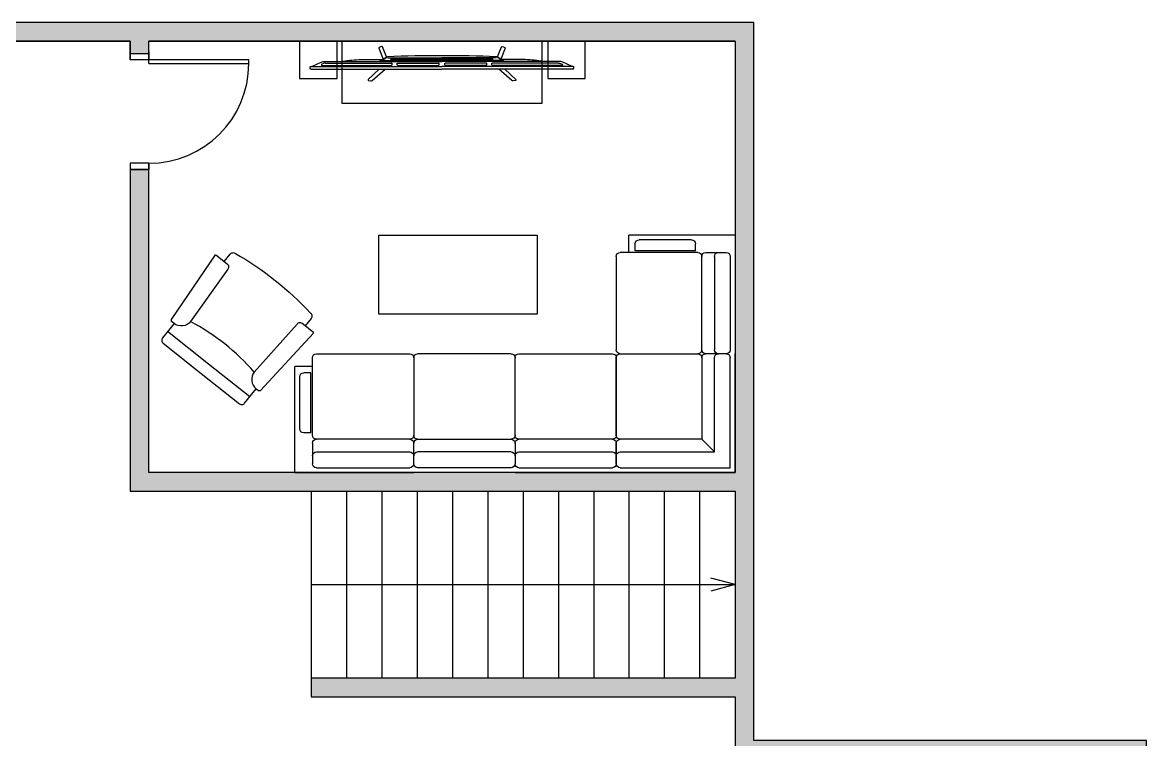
# Model space of a CAD drawing. Header units: centimetres. Extents: x 120 to 1760, y -2 to 1568.
# Drawn here: x 859 to 1760, y 993 to 1568 of the extents above; entities that cross this region are included whole.
import ezdxf

# ---------------------------------------------------------------- set-up
doc = ezdxf.new("R2010")
doc.units = ezdxf.units.CM
doc.header["$MEASUREMENT"] = 0
for name, color, linetype in [('Furniture', 130, 'Continuous'), ('hatches', 166, 'Continuous'), ('WIndows', 161, 'Continuous')]:
    doc.layers.add(name, color=color, linetype=linetype)

# ---------------------------------------------------------------- blocks, each defined once
blk = doc.blocks.new('ММГ12')
for p, q in [((-2780, 0), (-2030, 0)), ((-2780, 0), (-2780, -670)), ((-1390, 0), (-2030, 0)), ((-1390, 0), (-750, 0)), ((-750, 0), (0, 0)), ((0, 0), (0, -750)), ((-2670, -185), (-2670, -55)), ((-2645, -30), (-2055, -30)), ((-2030, -55), (-2030, -185)), ((-2030, -55), (-2030, -185)), ((-1415, -30), (-2005, -30)), ((-1390, -185), (-1390, -55)), ((-1390, -185), (-1390, -55)), ((-1365, -30), (-775, -30)), ((-750, -55), (-750, -185)), ((-750, -185), (-750, -55)), ((-725, -30), (-30, -30)), ((-30, -30), (-30, -725)), ((-2645, -130), (-2055, -130)), ((-1415, -130), (-2005, -130)), ((-1365, -130), (-775, -130)), ((-725, -130), (-135, -130)), ((-210, -210), (-132.5, -132.5)), ((-135, -130), (-135, -130)), ((-130, -135), (-130, -725)), ((-2055, -210), (-2645, -210)), ((-2005, -210), (-1415, -210)), ((-775, -210), (-1365, -210)), ((-210, -210), (-725, -210)), ((-210, -725), (-210, -210)), ((-2750, -275), (-2750, -605)), ((-2680, -250), (-2725, -250)), ((-2680, -250), (-2680, -630)), ((-2670, -235), (-2670, -725)), ((-2030, -725), (-2030, -235)), ((-2030, -725), (-2030, -235)), ((-1390, -235), (-1390, -725)), ((-1390, -235), (-1390, -725)), ((-750, -235), (-750, -725)), ((-750, -725), (-750, -235)), ((-2680, -630), (-2725, -630)), ((-2670, -670), (-2780, -670)), ((-2645, -750), (-2055, -750)), ((-1415, -750), (-2005, -750)), ((-1365, -750), (-775, -750)), ((-750, -1365), (-750, -775)), ((-725, -750), (-235, -750)), ((-725, -750), (-235, -750)), ((-210, -775), (-210, -1365)), ((-55, -750), (-185, -750)), ((-55, -750), (-185, -750)), ((-130, -1365), (-130, -775)), ((-30, -1365), (-30, -775)), ((0, -1500), (0, -750)), ((-1250, -1000), (-2250, -1000)), ((-2250, -1000), (-2250, -1500)), ((-1250, -1500), (-1250, -1000)), ((-235, -1390), (-725, -1390)), ((-670, -1390), (-670, -1500)), ((-630, -1400), (-630, -1445)), ((-250, -1400), (-630, -1400)), ((-250, -1400), (-250, -1445)), ((-185, -1390), (-55, -1390)), ((-275, -1470), (-605, -1470)), ((-2250, -1500), (-1250, -1500)), ((0, -1500), (-670, -1500))]:
    blk.add_line(p, q)
for centre, start, end in [((-2645, -55), 90, 180), ((-2055, -55), 0, 90), ((-2005, -55), 90, 180), ((-1415, -55), 0, 90), ((-1365, -55), 90, 180), ((-775, -55), 0, 90), ((-725, -55), 90, 180), ((-2645, -105), 180, 270), ((-2055, -105), 270, 0), ((-2005, -105), 180, 270), ((-1415, -105), 270, 0), ((-1365, -105), 180, 270), ((-775, -105), 270, 0), ((-725, -105), 180, 270), ((-135, -105), 270, 283.05194), ((-105, -135), 166.94806, 180), ((-2645, -185), 180, 270), ((-2645, -235), 90, 180), ((-2055, -185), 270, 0), ((-2055, -235), 0, 90), ((-2005, -185), 180, 270), ((-2005, -235), 90, 180), ((-1415, -185), 270, 0), ((-1415, -235), 0, 90), ((-1365, -185), 180, 270), ((-1365, -235), 90, 180), ((-775, -185), 270, 0), ((-775, -235), 0, 90), ((-725, -185), 180, 270), ((-725, -235), 90, 180), ((-2725, -275), 90, 180), ((-2725, -605), 180, 270), ((-2645, -725), 180, 270), ((-2055, -725), 270, 0), ((-2005, -725), 180, 270), ((-1415, -725), 270, 0), ((-1365, -725), 180, 270), ((-775, -725), 270, 0), ((-725, -725), 180, 270), ((-725, -775), 90, 180), ((-235, -725), 270, 0), ((-235, -775), 0, 90), ((-185, -725), 180, 270), ((-185, -775), 90, 180), ((-105, -725), 180, 270), ((-105, -775), 90, 180), ((-55, -725), 270, 0), ((-55, -775), 0, 90), ((-725, -1365), 180, 270), ((-235, -1365), 270, 0), ((-185, -1365), 180, 270), ((-105, -1365), 180, 270), ((-55, -1365), 270, 0), ((-605, -1445), 180, 270), ((-275, -1445), 270, 0)]:
    blk.add_arc(centre, 25, start, end)
blk = doc.blocks.new('Tv06_top_cad-block.com')
at = {"color": 0}
for points in [[(-161.1, -3.4), (-173.3, 26.2, 0.359324), (-175.3, 27.3, 0.097501), (-182.8, 24.2, 0.350578), (-183.5, 22.1), (-171.1, -10.4)], [(161.1, -3.4), (173.3, 26.2, -0.359324), (175.3, 27.3, -0.097501), (182.8, 24.2, -0.350578), (183.5, 22.1), (171.1, -10.4)], [(-381.9, -38.8, -0.13121), (-383.2, -32.7, -0.169032), (-383, -32.3), (-381.8, -31.1, -0.205713), (-381.3, -30.9), (-378.5, -30.9, 0.118206), (-376.2, -30.4), (-351.4, -18.4, -0.105648), (-345.8, -17), (0, -17)], [(-339.3, -21.2), (-339.3, -21.2, 0.099639), (-344.3, -22.2), (-349.2, -24.6, 0.215889), (-350.7, -26.3, 0.476075), (-349.4, -28, 0.244765)], [(-295.5, -17), (-282, -15, -0.02037), (-255.8, -12, -0.012056), (-227.2, -10.7), (-169.3, -10.7)], [(-181.8, -17), (-178.5, -14, -0.213415), (-177.3, -13.6), (0, -13.6)], [(-172.1, -13.6, -0.072098), (-159.2, -3, -0.121861), (-158.4, -2.8)], [(-170.1, -10.6, -0.053076), (-160.2, -2.9), (-158.4, -2.8)], [(-147.6, -13.6), (-147.6, -7.5, -0.414214), (-147.4, -7.3), (-146.5, -7.3, -0.414214), (-146.3, -7.5), (-146.3, -13.6)], [(-146.8, -28, 0.414214), (-145, -26.2), (-145, -23, 0.414214), (-146.8, -21.2)], [(-143.9, -13.6), (-143.9, -7.5, -0.414214), (-143.7, -7.3), (-142.7, -7.3, -0.414214), (-142.6, -7.5), (-142.6, -13.6)], [(-140.2, -13.6), (-140.2, -7.5, -0.414214), (-140, -7.3), (-139, -7.3, -0.414214), (-138.8, -7.5), (-138.8, -13.6)], [(-136.4, -13.6), (-136.4, -7.5, -0.414214), (-136.3, -7.3), (-135.3, -7.3, -0.414214), (-135.1, -7.5), (-135.1, -13.6)], [(-132.7, -13.6), (-132.7, -7.5, -0.414214), (-132.5, -7.3), (-131.6, -7.3, -0.414214), (-131.4, -7.5), (-131.4, -13.6)], [(-128.8, -28, -0.414214), (-130.6, -26.2), (-130.6, -23, -0.414214), (-128.8, -21.2)], [(-129, -13.6), (-129, -7.5, -0.414214), (-128.8, -7.3), (-127.9, -7.3, -0.414214), (-127.7, -7.5), (-127.7, -13.6)], [(-125.3, -13.6), (-125.3, -7.5, -0.414214), (-125.1, -7.3), (-124.1, -7.3, -0.414214), (-124, -7.5), (-124, -13.6)], [(-121.6, -13.6), (-121.6, -7.5, -0.414214), (-121.4, -7.3), (-120.4, -7.3, -0.414214), (-120.2, -7.5), (-120.2, -13.6)], [(-117.8, -13.6), (-117.8, -7.5, -0.414214), (-117.7, -7.3), (-116.7, -7.3, -0.414214), (-116.5, -7.5), (-116.5, -13.6)], [(-114.1, -13.6), (-114.1, -7.5, -0.414214), (-113.9, -7.3), (-113, -7.3, -0.414214), (-112.8, -7.5), (-112.8, -13.6)], [(-110.4, -13.6), (-110.4, -7.5, -0.414214), (-110.2, -7.3), (-109.3, -7.3, -0.414214), (-109.1, -7.5), (-109.1, -13.6)], [(-106.7, -13.6), (-106.7, -7.5, -0.414214), (-106.5, -7.3), (-105.5, -7.3, -0.414214), (-105.4, -7.5), (-105.4, -13.6)], [(-103, -13.6), (-103, -7.5, -0.414214), (-102.8, -7.3), (-101.8, -7.3, -0.414214), (-101.6, -7.5), (-101.6, -13.6)], [(-99.2, -13.6), (-99.2, -7.5, -0.414214), (-99.1, -7.3), (-98.1, -7.3, -0.414214), (-97.9, -7.5), (-97.9, -13.6)], [(-95.5, -13.6), (-95.5, -7.5, -0.414214), (-95.3, -7.3), (-94.4, -7.3, -0.414214), (-94.2, -7.5), (-94.2, -13.6)], [(-91.8, -13.6), (-91.8, -7.5, -0.414214), (-91.6, -7.3), (-90.7, -7.3, -0.414214), (-90.5, -7.5), (-90.5, -13.6)], [(-88.1, -13.6), (-88.1, -7.5, -0.414214), (-87.9, -7.3), (-86.9, -7.3, -0.414214), (-86.8, -7.5), (-86.8, -13.6)], [(-84.4, -13.6), (-84.4, -7.5, -0.414214), (-84.2, -7.3), (-83.2, -7.3, -0.414214), (-83, -7.5), (-83, -13.6)], [(-80.6, -13.6), (-80.6, -7.5, -0.414214), (-80.5, -7.3), (-79.5, -7.3, -0.414214), (-79.3, -7.5), (-79.3, -13.6)], [(-76.9, -13.6), (-76.9, -7.5, -0.414214), (-76.7, -7.3), (-75.8, -7.3, -0.414214), (-75.6, -7.5), (-75.6, -13.6)], [(-73.2, -13.6), (-73.2, -7.5, -0.414214), (-73, -7.3), (-72.1, -7.3, -0.414214), (-71.9, -7.5), (-71.9, -13.6)], [(-69.5, -13.6), (-69.5, -7.5, -0.414214), (-69.3, -7.3), (-68.3, -7.3, -0.414214), (-68.2, -7.5), (-68.2, -13.6)], [(-65.8, -13.6), (-65.8, -7.5, -0.414214), (-65.6, -7.3), (-64.6, -7.3, -0.414214), (-64.4, -7.5), (-64.4, -13.6)], [(-62, -13.6), (-62, -7.5, -0.414214), (-61.9, -7.3), (-60.9, -7.3, -0.414214), (-60.7, -7.5), (-60.7, -13.6)], [(-58.3, -13.6), (-58.3, -7.5, -0.414214), (-58.1, -7.3), (-57.2, -7.3, -0.414214), (-57, -7.5), (-57, -13.6)], [(-54.6, -13.6), (-54.6, -7.5, -0.414214), (-54.4, -7.3), (-53.5, -7.3, -0.414214), (-53.3, -7.5), (-53.3, -13.6)], [(-50.9, -13.6), (-50.9, -7.5, -0.414214), (-50.7, -7.3), (-49.7, -7.3, -0.414214), (-49.6, -7.5), (-49.6, -13.6)], [(-47.2, -13.6), (-47.2, -7.5, -0.414214), (-47, -7.3), (-46, -7.3, -0.414214), (-45.8, -7.5), (-45.8, -13.6)], [(-43.4, -13.6), (-43.4, -7.5, -0.414214), (-43.3, -7.3), (-42.3, -7.3, -0.414214), (-42.1, -7.5), (-42.1, -13.6)], [(-39.7, -13.6), (-39.7, -7.5, -0.414214), (-39.5, -7.3), (-38.6, -7.3, -0.414214), (-38.4, -7.5), (-38.4, -13.6)], [(-36, -13.6), (-36, -7.5, -0.414214), (-35.8, -7.3), (-34.9, -7.3, -0.414214), (-34.7, -7.5), (-34.7, -13.6)], [(-32.3, -13.6), (-32.3, -7.5, -0.414214), (-32.1, -7.3), (-31.1, -7.3, -0.414214), (-31, -7.5), (-31, -13.6)], [(-28.6, -13.6), (-28.6, -7.5, -0.414214), (-28.4, -7.3), (-27.4, -7.3, -0.414214), (-27.2, -7.5), (-27.2, -13.6)], [(-24.8, -13.6), (-24.8, -7.5, -0.414214), (-24.7, -7.3), (-23.7, -7.3, -0.414214), (-23.5, -7.5), (-23.5, -13.6)], [(-21.1, -13.6), (-21.1, -7.5, -0.414214), (-20.9, -7.3), (-20, -7.3, -0.414214), (-19.8, -7.5), (-19.8, -13.6)], [(-17.4, -13.6), (-17.4, -7.5, -0.414214), (-17.2, -7.3), (-16.3, -7.3, -0.414214), (-16.1, -7.5), (-16.1, -13.6)], [(-13.7, -13.6), (-13.7, -7.5, -0.414214), (-13.5, -7.3), (-12.5, -7.3, -0.414214), (-12.4, -7.5), (-12.4, -13.6)], [(-10, -13.6), (-10, -7.5, -0.414214), (-9.8, -7.3), (-8.8, -7.3, -0.414214), (-8.6, -7.5), (-8.6, -13.6)], [(-10, -28, 0.414214), (-8.2, -26.2), (-8.2, -23, 0.414214), (-10, -21.2)], [(-6.2, -13.6), (-6.2, -7.5, -0.414214), (-6.1, -7.3), (-5.1, -7.3, -0.414214), (-4.9, -7.5), (-4.9, -13.6)], [(-2.5, -13.6), (-2.5, -7.5, -0.414214), (-2.3, -7.3), (-1.4, -7.3, -0.414214), (-1.2, -7.5), (-1.2, -13.6)], [(181.8, -17), (178.5, -14, 0.213415), (177.3, -13.6), (0, -13.6)], [(381.9, -38.8, 0.13121), (383.2, -32.7, 0.169032), (383, -32.3), (381.8, -31.1, 0.205713), (381.3, -30.9), (378.5, -30.9, -0.118206), (376.2, -30.4), (351.4, -18.4, 0.105648), (345.8, -17), (0, -17)], [(2.5, -13.6), (2.5, -7.5, 0.414214), (2.3, -7.3), (1.4, -7.3, 0.414214), (1.2, -7.5), (1.2, -13.6)], [(6.2, -13.6), (6.2, -7.5, 0.414214), (6.1, -7.3), (5.1, -7.3, 0.414214), (4.9, -7.5), (4.9, -13.6)], [(10, -28, -0.414214), (8.2, -26.2), (8.2, -23, -0.414214), (10, -21.2)], [(10, -13.6), (10, -7.5, 0.414214), (9.8, -7.3), (8.8, -7.3, 0.414214), (8.6, -7.5), (8.6, -13.6)], [(13.7, -13.6), (13.7, -7.5, 0.414214), (13.5, -7.3), (12.5, -7.3, 0.414214), (12.4, -7.5), (12.4, -13.6)], [(17.4, -13.6), (17.4, -7.5, 0.414214), (17.2, -7.3), (16.3, -7.3, 0.414214), (16.1, -7.5), (16.1, -13.6)], [(21.1, -13.6), (21.1, -7.5, 0.414214), (20.9, -7.3), (20, -7.3, 0.414214), (19.8, -7.5), (19.8, -13.6)], [(24.8, -13.6), (24.8, -7.5, 0.414214), (24.7, -7.3), (23.7, -7.3, 0.414214), (23.5, -7.5), (23.5, -13.6)], [(28.6, -13.6), (28.6, -7.5, 0.414214), (28.4, -7.3), (27.4, -7.3, 0.414214), (27.2, -7.5), (27.2, -13.6)], [(32.3, -13.6), (32.3, -7.5, 0.414214), (32.1, -7.3), (31.1, -7.3, 0.414214), (31, -7.5), (31, -13.6)], [(36, -13.6), (36, -7.5, 0.414214), (35.8, -7.3), (34.9, -7.3, 0.414214), (34.7, -7.5), (34.7, -13.6)], [(39.7, -13.6), (39.7, -7.5, 0.414214), (39.5, -7.3), (38.6, -7.3, 0.414214), (38.4, -7.5), (38.4, -13.6)], [(43.4, -13.6), (43.4, -7.5, 0.414214), (43.3, -7.3), (42.3, -7.3, 0.414214), (42.1, -7.5), (42.1, -13.6)], [(47.2, -13.6), (47.2, -7.5, 0.414214), (47, -7.3), (46, -7.3, 0.414214), (45.8, -7.5), (45.8, -13.6)], [(50.9, -13.6), (50.9, -7.5, 0.414214), (50.7, -7.3), (49.7, -7.3, 0.414214), (49.6, -7.5), (49.6, -13.6)], [(54.6, -13.6), (54.6, -7.5, 0.414214), (54.4, -7.3), (53.5, -7.3, 0.414214), (53.3, -7.5), (53.3, -13.6)], [(58.3, -13.6), (58.3, -7.5, 0.414214), (58.1, -7.3), (57.2, -7.3, 0.414214), (57, -7.5), (57, -13.6)], [(62, -13.6), (62, -7.5, 0.414214), (61.9, -7.3), (60.9, -7.3, 0.414214), (60.7, -7.5), (60.7, -13.6)], [(65.8, -13.6), (65.8, -7.5, 0.414214), (65.6, -7.3), (64.6, -7.3, 0.414214), (64.4, -7.5), (64.4, -13.6)], [(69.5, -13.6), (69.5, -7.5, 0.414214), (69.3, -7.3), (68.3, -7.3, 0.414214), (68.2, -7.5), (68.2, -13.6)], [(73.2, -13.6), (73.2, -7.5, 0.414214), (73, -7.3), (72.1, -7.3, 0.414214), (71.9, -7.5), (71.9, -13.6)], [(76.9, -13.6), (76.9, -7.5, 0.414214), (76.7, -7.3), (75.8, -7.3, 0.414214), (75.6, -7.5), (75.6, -13.6)], [(80.6, -13.6), (80.6, -7.5, 0.414214), (80.5, -7.3), (79.5, -7.3, 0.414214), (79.3, -7.5), (79.3, -13.6)], [(84.4, -13.6), (84.4, -7.5, 0.414214), (84.2, -7.3), (83.2, -7.3, 0.414214), (83, -7.5), (83, -13.6)], [(88.1, -13.6), (88.1, -7.5, 0.414214), (87.9, -7.3), (86.9, -7.3, 0.414214), (86.8, -7.5), (86.8, -13.6)], [(91.8, -13.6), (91.8, -7.5, 0.414214), (91.6, -7.3), (90.7, -7.3, 0.414214), (90.5, -7.5), (90.5, -13.6)], [(95.5, -13.6), (95.5, -7.5, 0.414214), (95.3, -7.3), (94.4, -7.3, 0.414214), (94.2, -7.5), (94.2, -13.6)], [(99.2, -13.6), (99.2, -7.5, 0.414214), (99.1, -7.3), (98.1, -7.3, 0.414214), (97.9, -7.5), (97.9, -13.6)], [(103, -13.6), (103, -7.5, 0.414214), (102.8, -7.3), (101.8, -7.3, 0.414214), (101.6, -7.5), (101.6, -13.6)], [(106.7, -13.6), (106.7, -7.5, 0.414214), (106.5, -7.3), (105.5, -7.3, 0.414214), (105.4, -7.5), (105.4, -13.6)], [(110.4, -13.6), (110.4, -7.5, 0.414214), (110.2, -7.3), (109.3, -7.3, 0.414214), (109.1, -7.5), (109.1, -13.6)], [(114.1, -13.6), (114.1, -7.5, 0.414214), (113.9, -7.3), (113, -7.3, 0.414214), (112.8, -7.5), (112.8, -13.6)], [(117.8, -13.6), (117.8, -7.5, 0.414214), (117.7, -7.3), (116.7, -7.3, 0.414214), (116.5, -7.5), (116.5, -13.6)], [(121.6, -13.6), (121.6, -7.5, 0.414214), (121.4, -7.3), (120.4, -7.3, 0.414214), (120.2, -7.5), (120.2, -13.6)], [(125.3, -13.6), (125.3, -7.5, 0.414214), (125.1, -7.3), (124.1, -7.3, 0.414214), (124, -7.5), (124, -13.6)], [(129, -13.6), (129, -7.5, 0.414214), (128.8, -7.3), (127.9, -7.3, 0.414214), (127.7, -7.5), (127.7, -13.6)], [(128.8, -28, 0.414214), (130.6, -26.2), (130.6, -23, 0.414214), (128.8, -21.2)], [(132.7, -13.6), (132.7, -7.5, 0.414214), (132.5, -7.3), (131.6, -7.3, 0.414214), (131.4, -7.5), (131.4, -13.6)], [(136.4, -13.6), (136.4, -7.5, 0.414214), (136.3, -7.3), (135.3, -7.3, 0.414214), (135.1, -7.5), (135.1, -13.6)], [(140.2, -13.6), (140.2, -7.5, 0.414214), (140, -7.3), (139, -7.3, 0.414214), (138.8, -7.5), (138.8, -13.6)], [(143.9, -13.6), (143.9, -7.5, 0.414214), (143.7, -7.3), (142.7, -7.3, 0.414214), (142.6, -7.5), (142.6, -13.6)], [(146.8, -28, -0.414214), (145, -26.2), (145, -23, -0.414214), (146.8, -21.2)], [(147.6, -13.6), (147.6, -7.5, 0.414214), (147.4, -7.3), (146.5, -7.3, 0.414214), (146.3, -7.5), (146.3, -13.6)], [(172.1, -13.6, 0.072098), (159.2, -3, 0.121861), (158.4, -2.8)], [(170.1, -10.6, 0.053076), (160.2, -2.9), (158.4, -2.8)], [(295.5, -17), (282, -15, 0.02037), (255.8, -12, 0.012056), (227.2, -10.7), (169.3, -10.7)], [(339.3, -21.2), (339.3, -21.2, -0.099639), (344.3, -22.2), (349.2, -24.6, -0.215889), (350.7, -26.3, -0.476075), (349.4, -28, -0.244765)], [(-182.5, -38.8), (-214.4, -69.1, 0.250582), (-215, -71, 0.266718), (-214.3, -71.9, 0.084688)], [(-214.3, -71.9), (-207.3, -73.1, 0.211205), (-203.3, -72.1), (-165.2, -38.8)], [(214.3, -71.9), (207.3, -73.1, -0.211205), (203.3, -72.1), (165.2, -38.8)], [(182.5, -38.8), (214.4, -69.1, -0.250582), (215, -71, -0.266718), (214.3, -71.9, -0.084688)]]:
    blk.add_lwpolyline(points, format="xyb", dxfattribs=at)
for points in [[(-378.5, -30.9), (0, -30.9)], [(-349.4, -28), (-146.8, -28)], [(-339.3, -21.2), (-146.8, -21.2)], [(-158.6, -6.5), (0, -6.5)], [(-128.8, -21.2), (-10, -21.2)], [(-128.8, -28), (-10, -28)], [(158.6, -6.5), (0, -6.5)], [(378.5, -30.9), (0, -30.9)], [(128.8, -21.2), (10, -21.2)], [(128.8, -28), (10, -28)], [(339.3, -21.2), (146.8, -21.2)], [(349.4, -28), (146.8, -28)], [(-381.9, -38.8), (0, -38.8)], [(381.9, -38.8), (0, -38.8)]]:
    blk.add_lwpolyline(points, dxfattribs=at)
for centre, radius, start, end in [((0, -4564), 4564, 90, 91.9893), ((0, -4564), 4564, 88.0107, 90), ((-170.5, -10.1), 0.6, 200.9784, 314.0295), ((170.5, -10.1), 0.6, 225.9705, 339.0216)]:
    blk.add_arc(centre, radius, start, end, dxfattribs=at)

msp = doc.modelspace()

# ---------------------------------------------------------------- hatches: boundary and pattern name
at = {"layer": 'hatches'}
h = msp.add_hatch(dxfattribs=at)
h.set_pattern_fill('ANSI31', color=256)
h.paths.add_polyline_path([(960.38, 1450.17), (945.38, 1450.17), (945.38, 1207.17), (945.38, 1192.17), (960.38, 1192.17), (1430.38, 1192.17), (1430.38, 1042.17), (1090.38, 1042.17), (1090.38, 1027.17), (1430.38, 1027.17), (1430.38, 992.17), (1430.38, 977.17), (1445.38, 977.17), (1745.38, 977.17), (1745.38, 737.17), (1445.38, 737.17), (1445.38, 884.17), (1430.38, 884.17), (1430.38, 722.47), (1430.38, 720.35), (1445.38, 720.35), (1445.38, 722.17), (1745.38, 722.17), (1745.38, 93.17), (1691.36, 93.17), (1331.38, 93.17), (1331.38, 78.17), (1760.38, 78.17), (1760.38, 992.17), (1445.38, 992.17), (1445.38, 1553.17), (1445.38, 1568.17), (120.38, 1568.17), (120.38, 78.17), (135.38, 78.17), (135.38, 93.17), (135.38, 1192.17), (605.38, 1192.17), (620.38, 1192.17), (620.38, 1207.17), (620.38, 1450.17), (605.38, 1450.17), (605.38, 1207.17), (135.38, 1207.17), (135.38, 1302.37), (135.38, 1397.58), (135.38, 1553.17), (605.38, 1553.17), (605.38, 1543.17), (620.38, 1543.17), (620.38, 1553.17), (945.38, 1553.17), (945.38, 1543.17), (960.38, 1543.17), (960.38, 1544.99), (960.38, 1553.17), (1430.38, 1553.17), (1430.38, 1207.17), (1335.17, 1207.17), (1253.93, 1207.17), (1172.69, 1207.17), (1077.48, 1207.17), (960.38, 1207.17)], flags=17)
h.paths.add_polyline_path([(960.38, 1450.17), (945.38, 1450.17), (945.38, 1207.17), (945.38, 1192.17), (960.38, 1192.17), (1430.38, 1192.17), (1430.38, 1042.17), (1090.38, 1042.17), (1090.38, 1027.17), (1430.38, 1027.17), (1430.38, 992.17), (1430.38, 977.17), (1445.38, 977.17), (1745.38, 977.17), (1745.38, 737.17), (1445.38, 737.17), (1445.38, 884.17), (1430.38, 884.17), (1430.38, 720.35), (1445.38, 720.35), (1445.38, 722.17), (1745.38, 722.17), (1745.38, 93.17), (1691.36, 93.17), (1331.38, 93.17), (1331.38, 78.17), (1760.38, 78.17), (1760.38, 992.17), (1445.38, 992.17), (1445.38, 1553.17), (1445.38, 1568.17), (120.38, 1568.17), (120.38, 78.17), (135.38, 78.17), (135.38, 93.17), (135.38, 1192.17), (605.38, 1192.17), (620.38, 1192.17), (620.38, 1207.17), (620.38, 1450.17), (605.38, 1450.17), (605.38, 1207.17), (135.38, 1207.17), (135.38, 1302.37), (135.38, 1397.58), (135.38, 1553.17), (605.38, 1553.17), (605.38, 1543.17), (620.38, 1543.17), (620.38, 1553.17), (945.38, 1553.17), (945.38, 1543.17), (960.38, 1543.17), (960.38, 1544.99), (960.38, 1553.17), (1430.38, 1553.17), (1430.38, 1207.17), (1335.17, 1207.17), (1253.93, 1207.17), (1172.69, 1207.17), (1077.48, 1207.17), (960.38, 1207.17)], flags=17)
h = msp.add_hatch(dxfattribs=at)
h.set_pattern_fill('ANSI31', color=256)
h.paths.add_polyline_path([(1445.38, 1553.17), (1445.38, 1568.17), (120.38, 1568.17), (120.38, 78.17), (135.38, 78.17), (135.38, 93.17), (135.38, 1192.17), (605.38, 1192.17), (620.38, 1192.17), (620.38, 1207.17), (620.38, 1450.17), (605.38, 1450.17), (605.38, 1207.17), (135.38, 1207.17), (135.38, 1302.37), (135.38, 1397.58), (135.38, 1553.17), (605.38, 1553.17), (605.38, 1543.17), (620.38, 1543.17), (620.38, 1553.17), (945.38, 1553.17), (945.38, 1543.17), (960.38, 1543.17), (960.38, 1544.99), (960.38, 1553.17), (1430.38, 1553.17), (1430.38, 1207.17), (1335.17, 1207.17), (1253.93, 1207.17), (1172.69, 1207.17), (1077.48, 1207.17), (960.38, 1207.17), (960.38, 1450.17), (945.38, 1450.17), (945.38, 1207.17), (945.38, 1192.17), (960.38, 1192.17), (1430.38, 1192.17), (1430.38, 1042.17), (1090.38, 1042.17), (1090.38, 1027.17), (1430.38, 1027.17), (1430.38, 992.17), (1430.38, 977.17), (1445.38, 977.17), (1745.38, 977.17), (1745.38, 737.17), (1445.38, 737.17), (1445.38, 884.17), (1430.38, 884.17), (1430.38, 722.47), (1430.38, 720.35), (1445.38, 720.35), (1445.38, 722.17), (1745.38, 722.17), (1745.38, 93.17), (1691.36, 93.17), (1331.38, 93.17), (1331.38, 78.17), (1760.38, 78.17), (1760.38, 992.17), (1445.38, 992.17)])

# ---------------------------------------------------------------- linework, layer by layer
for p, q in [((960.38, 1544.99), (960.38, 1543.17)), ((1090.38, 1192.17), (1090.38, 1042.17)), ((1118.71, 1192.17), (1118.71, 1042.17)), ((1147.04, 1192.17), (1147.04, 1042.17)), ((1175.37, 1192.17), (1175.37, 1042.17)), ((1203.7, 1192.17), (1203.7, 1042.17)), ((1232.03, 1192.17), (1232.03, 1042.17)), ((1260.36, 1192.17), (1260.36, 1042.17)), ((1288.69, 1192.17), (1288.69, 1042.17)), ((1317.02, 1192.17), (1317.02, 1042.17)), ((1345.35, 1192.17), (1345.35, 1042.17)), ((1373.68, 1192.17), (1373.68, 1042.17)), ((1402.02, 1192.17), (1402.02, 1042.17)), ((1430.38, 1117.17), (1411.06, 1122.34)), ((1090.38, 1117.17), (1430.38, 1117.17)), ((1430.38, 1117.17), (1411.06, 1111.99))]:
    msp.add_line(p, q)
for points in [[(1331.38, 78.17), (1760.38, 78.17), (1760.38, 992.17), (1445.38, 992.17), (1445.38, 1553.17), (1445.38, 1568.17), (120.38, 1568.17), (120.38, 78.17), (135.38, 78.17)], [(945.38, 1553.17), (620.38, 1553.17)], [(945.38, 1538.17), (945.38, 1553.17), (620.38, 1553.17), (620.38, 1538.17)], [(1430.38, 1553.17), (960.38, 1553.17)], [(960.38, 1538.17), (960.38, 1553.17), (1430.38, 1553.17), (1430.38, 1207.17), (960.38, 1207.17), (960.38, 1455.17)], [(945.38, 1455.17), (945.38, 1207.17), (945.38, 1192.17), (960.38, 1192.17), (1430.38, 1192.17), (1430.38, 1042.17), (1090.38, 1042.17), (1090.38, 1027.17), (1430.38, 1027.17), (1430.38, 992.17), (1430.38, 977.17)]]:
    msp.add_lwpolyline(points)
at = {"layer": 'Furniture'}
for points in [[(1445.38, 992.17), (1445.38, 1553.17), (1445.38, 1553.17), (1445.38, 1568.17), (120.38, 1568.17)], [(620.38, 1553.17), (945.38, 1553.17), (945.38, 1543.17), (960.38, 1543.17), (960.38, 1544.99), (960.38, 1553.17), (1430.38, 1553.17), (1430.38, 1207.17), (1335.17, 1207.17), (1253.93, 1207.17), (1172.69, 1207.17), (1077.48, 1207.17), (960.38, 1207.17), (960.38, 1450.17), (945.38, 1450.17), (945.38, 1207.17), (945.38, 1192.17), (960.38, 1192.17), (1430.38, 1192.17), (1430.38, 1042.17), (1090.38, 1042.17), (1090.38, 1027.17), (1430.38, 1027.17), (1430.38, 992.17)]]:
    msp.add_lwpolyline(points, dxfattribs=at)
for points in [[(1081.21, 1523.17), (1111.21, 1523.17), (1111.21, 1553.17), (1081.21, 1553.17)], [(1115.38, 1553.17), (1275.38, 1553.17), (1275.38, 1503.17), (1115.38, 1503.17)], [(1280.28, 1523.17), (1310.28, 1523.17), (1310.28, 1553.17), (1280.28, 1553.17)]]:
    msp.add_lwpolyline(points, close=True, dxfattribs=at)
at = {"layer": 'Furniture', "ltscale": 0.03}
for points in [[(978.37, 1329.85), (1013.63, 1381.62), (1014.06, 1381.68), (1023.07, 1374.51, -0.414214), (1023.55, 1370.35), (993.8, 1328.19, -0.414214), (980.49, 1326.67), (978.56, 1328.2)], [(1049.88, 1272.99), (1092.38, 1319), (1092.34, 1319.43), (1083.33, 1326.6, 0.414214), (1079.17, 1326.13), (1044.79, 1287.65, 0.414214), (1046.31, 1274.34), (1048.24, 1272.8)]]:
    msp.add_lwpolyline(points, format="xyb", close=True, dxfattribs=at)
for points in [[(1020.76, 1376.35), (1025.55, 1382.38, -0.414214), (1029.71, 1382.85, -0.076923), (1089.96, 1334.95, -0.414214), (1090.43, 1330.79), (1085.64, 1324.76)], [(980.49, 1326.67), (971.28, 1315.08, 0.414214), (971.75, 1310.92), (1002.34, 1286.6), (1032.93, 1262.27, 0.414214), (1037.09, 1262.75), (1046.31, 1274.34)]]:
    msp.add_lwpolyline(points, format="xyb", dxfattribs=at)
msp.add_lwpolyline([(1041.15, 1267.85), (1008.24, 1294.01), (975.33, 1320.18)], dxfattribs=at)
msp.add_arc((908.74, 1168.88), 180.6, 41.12145, 61.89916, dxfattribs=at)
at = {"layer": 'WIndows'}
for p, q in [((945.38, 1543.17), (960.38, 1543.17)), ((945.38, 1543.17), (945.38, 1538.17)), ((960.38, 1543.17), (960.38, 1538.17)), ((960.38, 1538.17), (945.38, 1538.17)), ((1040.38, 1538.17), (960.38, 1538.17)), ((960.38, 1535.17), (960.38, 1538.17)), ((960.38, 1535.17), (1040.38, 1535.17)), ((1040.38, 1535.17), (1040.38, 1538.17)), ((960.38, 1455.17), (945.38, 1455.17)), ((945.38, 1455.17), (945.38, 1450.17)), ((960.38, 1455.17), (960.38, 1450.17)), ((945.38, 1450.17), (960.38, 1450.17))]:
    msp.add_line(p, q, dxfattribs=at)
msp.add_arc((960.38, 1535.17), 80, 270, 0, dxfattribs=at)

# ---------------------------------------------------------------- block references
at = {"layer": 'Furniture', "xscale": 0.2757446564501799, "yscale": 0.2757446564501799, "zscale": 0.2757446564501799}
msp.add_blockref('Tv06_top_cad-block.com', (1195.38, 1541.48), dxfattribs=at)
at = {"layer": 'Furniture', "color": 18, "true_color": 0x000000, "xscale": -0.1269402754135222, "yscale": 0.1269402754135222, "zscale": 0.1269402754135222, "rotation": 180}
msp.add_blockref('ММГ12', (1430.38, 1207.17), dxfattribs=at)

doc.saveas('drawing.dxf')
